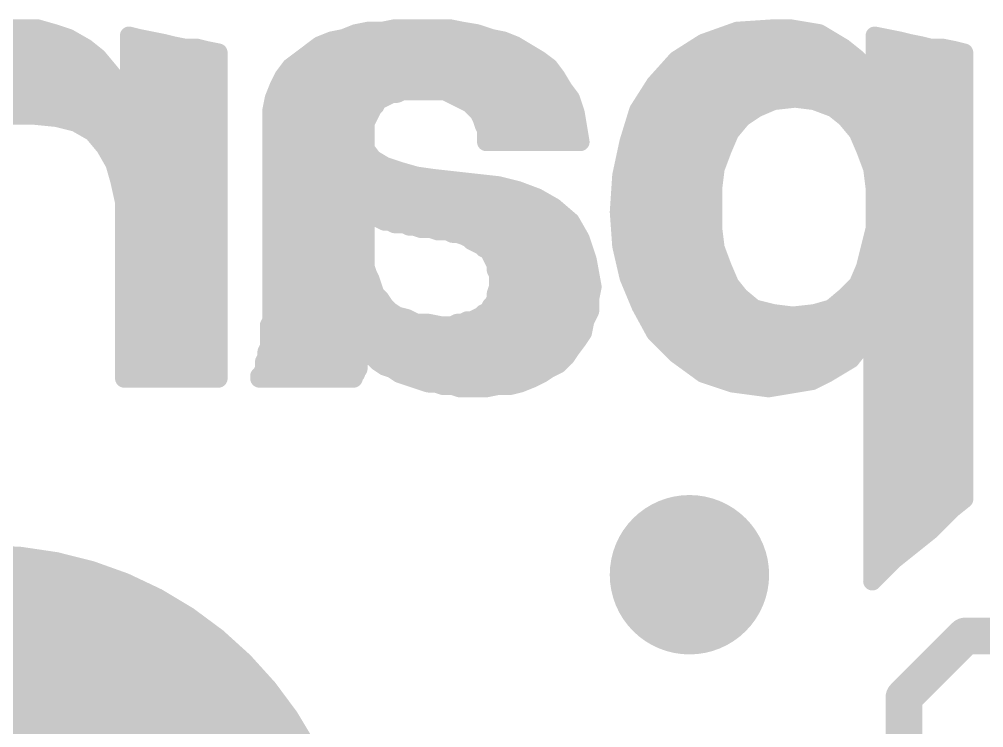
# Model space of a CAD drawing. Extents: x -41 to 66, y -18 to 26.
# Drawn here: x 15.384 to 19.38, y 19.051 to 21.986 of the extents above; entities that cross this region are included whole.
import ezdxf

# ---------------------------------------------------------------- set-up
doc = ezdxf.new("R2010")
doc.units = 0
for name, color, linetype in [('1', 12, 'CONTINUOUS'), ('17', 110, 'CONTINUOUS'), ('18', 110, 'CONTINUOUS'), ('22', 40, 'CONTINUOUS')]:
    doc.layers.add(name, color=color, linetype=linetype)

# ---------------------------------------------------------------- blocks, each defined once
blk = doc.blocks.new('ROUNDP')
at = {"const_width": 0.5}
blk.add_lwpolyline([(0, -0.25, 1), (0, 0.25, 1), (0, -0.25)], format="xyb", dxfattribs=at)
blk = doc.blocks.new('ROUNDV')
at = {"const_width": 0.5}
blk.add_lwpolyline([(0, -0.25, 1), (0, 0.25, 1), (0, -0.25)], format="xyb", dxfattribs=at)

msp = doc.modelspace()

# ---------------------------------------------------------------- linework, layer by layer
at = {"layer": '1', "const_width": 0.1524}
for points in [[(19.304, 19.431), (19.05, 19.177)], [(21.336, 19.431), (19.304, 19.431)], [(19.05, 19.177), (19.05, 17.78)]]:
    msp.add_lwpolyline(points, dxfattribs=at)
at = {"layer": '1', "const_width": 0.0762}
for points in [[(19.304, 19.4691, 1), (19.304, 19.3929)], [(19.3309, 19.4041, 1), (19.2771, 19.4579)], [(19.0881, 19.177, 1), (19.0119, 19.177)], [(19.0231, 19.2039, 1), (19.0769, 19.1501)]]:
    msp.add_lwpolyline(points, format="xyb", dxfattribs=at)
at = {"layer": '22', "const_width": 0.0762}
for points in [[(15.3166, 21.9456), (15.4674, 21.9456)], [(15.459, 21.948), (15.319, 21.948)], [(15.529, 21.928), (15.459, 21.948)], [(16.939, 21.948), (16.889, 21.938)], [(16.927, 21.9456), (17.181, 21.9456)], [(17.169, 21.948), (16.939, 21.948)], [(17.219, 21.938), (17.169, 21.948)], [(18.509, 21.948), (18.359, 21.938)], [(18.473, 21.9456), (18.5934, 21.9456)], [(18.579, 21.948), (18.509, 21.948)], [(18.699, 21.928), (18.579, 21.948)], [(15.589, 21.908), (15.529, 21.928)], [(15.659, 21.868), (15.589, 21.908)], [(15.879, 21.908), (15.839, 21.918)], [(15.839, 21.918), (15.839, 21.648)], [(15.979, 21.888), (15.879, 21.908)], [(16.729, 21.908), (16.679, 21.898)], [(16.779, 21.928), (16.729, 21.908)], [(16.829, 21.938), (16.779, 21.928)], [(16.889, 21.938), (16.829, 21.938)], [(17.279, 21.928), (17.219, 21.938)], [(17.339, 21.908), (17.279, 21.928)], [(17.389, 21.898), (17.339, 21.908)], [(18.359, 21.938), (18.219, 21.888)], [(18.799, 21.868), (18.699, 21.928)], [(19.029, 21.898), (18.929, 21.918)], [(18.929, 21.918), (18.929, 21.738)], [(15.299, 21.8694), (15.6566, 21.8694)], [(15.709, 21.828), (15.659, 21.868)], [(15.839, 21.8694), (16.062, 21.8694)], [(16.019, 21.878), (15.979, 21.888)], [(16.069, 21.868), (16.019, 21.878)], [(16.119, 21.868), (16.069, 21.868)], [(16.159, 21.858), (16.119, 21.868)], [(16.629, 21.878), (16.509, 21.788)], [(16.6175, 21.8694), (17.4533, 21.8694)], [(16.679, 21.898), (16.629, 21.878)], [(17.439, 21.878), (17.389, 21.898)], [(17.539, 21.818), (17.439, 21.878)], [(18.219, 21.888), (18.109, 21.818)], [(18.1898, 21.8694), (18.7967, 21.8694)], [(18.849, 21.828), (18.799, 21.868)], [(18.929, 21.8694), (19.1534, 21.8694)], [(19.069, 21.888), (19.029, 21.898)], [(19.119, 21.878), (19.069, 21.888)], [(19.159, 21.868), (19.119, 21.878)], [(19.209, 21.868), (19.159, 21.868)], [(19.259, 21.858), (19.209, 21.868)], [(15.759, 21.768), (15.709, 21.828)], [(16.209, 21.848), (16.159, 21.858)], [(16.209, 20.498), (16.209, 21.848)], [(18.889, 21.788), (18.849, 21.828)], [(19.299, 21.848), (19.259, 21.858)], [(19.299, 19.998), (19.299, 21.848)], [(15.299, 21.7932), (15.738, 21.7932)], [(15.839, 21.7932), (16.209, 21.7932)], [(16.509, 21.788), (16.479, 21.748)], [(16.5159, 21.7932), (17.5721, 21.7932)], [(17.579, 21.788), (17.539, 21.818)], [(17.609, 21.748), (17.579, 21.788)], [(18.109, 21.818), (18.019, 21.718)], [(18.0867, 21.7932), (18.8838, 21.7932)], [(18.929, 21.738), (18.889, 21.788)], [(18.929, 21.7932), (19.299, 21.7932)], [(15.799, 21.718), (15.759, 21.768)], [(16.479, 21.748), (16.459, 21.708)], [(17.639, 21.698), (17.609, 21.748)], [(15.299, 21.717), (15.7996, 21.717)], [(15.839, 21.648), (15.799, 21.718)], [(15.839, 21.717), (16.209, 21.717)], [(16.459, 21.708), (16.439, 21.658)], [(16.4635, 21.717), (17.6276, 21.717)], [(18.019, 21.718), (17.949, 21.608)], [(18.0184, 21.717), (19.299, 21.717)], [(16.869, 21.648), (16.929, 21.678)], [(16.929, 21.678), (16.949, 21.678)], [(16.949, 21.678), (16.969, 21.688)], [(16.969, 21.688), (17.149, 21.688)], [(17.149, 21.688), (17.249, 21.638)], [(17.669, 21.658), (17.639, 21.698)], [(15.299, 21.6408), (16.209, 21.6408)], [(16.439, 21.658), (16.429, 21.608)], [(16.4356, 21.6408), (16.8654, 21.6408)], [(16.849, 21.618), (16.859, 21.628)], [(16.859, 21.628), (16.869, 21.648)], [(17.2434, 21.6408), (17.6747, 21.6408)], [(17.249, 21.638), (17.289, 21.598)], [(17.689, 21.598), (17.669, 21.658)], [(17.9699, 21.6408), (18.4922, 21.6408)], [(18.439, 21.618), (18.509, 21.648)], [(18.509, 21.648), (18.599, 21.658)], [(18.599, 21.658), (18.679, 21.648)], [(18.679, 21.648), (18.759, 21.618)], [(18.6982, 21.6408), (19.299, 21.6408)], [(15.329, 21.588), (15.439, 21.588)], [(15.439, 21.588), (15.539, 21.578)], [(16.429, 21.608), (16.429, 20.738)], [(16.819, 21.558), (16.849, 21.618)], [(17.289, 21.598), (17.299, 21.578)], [(17.709, 21.478), (17.689, 21.598)], [(17.949, 21.608), (17.909, 21.478)], [(18.379, 21.578), (18.439, 21.618)], [(18.759, 21.618), (18.809, 21.578)], [(15.539, 21.578), (15.619, 21.558)], [(15.5926, 21.5646), (16.209, 21.5646)], [(15.619, 21.558), (15.689, 21.518)], [(16.429, 21.5646), (16.8223, 21.5646)], [(16.819, 21.448), (16.819, 21.558)], [(17.299, 21.578), (17.309, 21.548)], [(17.3035, 21.5646), (17.6946, 21.5646)], [(17.309, 21.548), (17.319, 21.528)], [(17.9356, 21.5646), (18.3678, 21.5646)], [(18.329, 21.518), (18.379, 21.578)], [(18.809, 21.578), (18.859, 21.518)], [(18.8202, 21.5646), (19.299, 21.5646)], [(15.689, 21.518), (15.739, 21.458)], [(17.319, 21.528), (17.319, 21.478)], [(18.299, 21.448), (18.329, 21.518)], [(18.859, 21.518), (18.889, 21.448)], [(15.7137, 21.4884), (16.209, 21.4884)], [(16.429, 21.4884), (16.819, 21.4884)], [(17.319, 21.4884), (17.7073, 21.4884)], [(17.319, 21.478), (17.709, 21.478)], [(17.909, 21.478), (17.879, 21.338)], [(17.9122, 21.4884), (18.3163, 21.4884)], [(18.8717, 21.4884), (19.299, 21.4884)], [(15.739, 21.458), (15.779, 21.388)], [(16.849, 21.408), (16.819, 21.448)], [(18.269, 21.368), (18.299, 21.448)], [(18.889, 21.448), (18.919, 21.368)], [(15.7652, 21.4122), (16.209, 21.4122)], [(15.779, 21.388), (15.799, 21.318)], [(16.429, 21.4122), (16.8459, 21.4122)], [(16.899, 21.378), (16.849, 21.408)], [(17.8949, 21.4122), (18.2856, 21.4122)], [(18.9024, 21.4122), (19.299, 21.4122)], [(16.959, 21.358), (16.899, 21.378)], [(17.029, 21.338), (16.959, 21.358)], [(18.259, 21.288), (18.269, 21.368)], [(18.919, 21.368), (18.929, 21.288)], [(15.7939, 21.336), (16.209, 21.336)], [(15.799, 21.318), (15.819, 21.228)], [(16.429, 21.336), (17.0285, 21.336)], [(17.029, 21.338), (16.979, 21.138)], [(16.979, 21.138), (17.029, 21.338)], [(17.0285, 21.336), (17.043, 21.336)], [(17.099, 21.328), (17.029, 21.338)], [(17.279, 21.308), (17.099, 21.328)], [(17.199, 21.098), (17.279, 21.308)], [(17.279, 21.308), (17.199, 21.098)], [(17.369, 21.298), (17.279, 21.308)], [(17.879, 21.338), (17.869, 21.188)], [(17.8789, 21.336), (18.265, 21.336)], [(18.923, 21.336), (19.299, 21.336)], [(17.449, 21.278), (17.369, 21.298)], [(17.529, 21.248), (17.449, 21.278)], [(18.259, 21.198), (18.259, 21.288)], [(18.929, 21.288), (18.929, 21.118)], [(15.8119, 21.2598), (16.209, 21.2598)], [(15.819, 21.228), (15.819, 20.498)], [(16.429, 21.2598), (17.0095, 21.2598)], [(17.0095, 21.2598), (17.2606, 21.2598)], [(17.2606, 21.2598), (17.4975, 21.2598)], [(17.599, 21.208), (17.529, 21.248)], [(17.8738, 21.2598), (18.259, 21.2598)], [(18.929, 21.2598), (19.299, 21.2598)], [(15.819, 21.1836), (16.209, 21.1836)], [(16.429, 21.1836), (16.819, 21.1836)], [(16.819, 20.958), (16.819, 21.188)], [(16.819, 21.188), (16.839, 21.168)], [(16.8234, 21.1836), (16.9904, 21.1836)], [(16.9904, 21.1836), (17.2316, 21.1836)], [(17.2316, 21.1836), (17.6275, 21.1836)], [(17.669, 21.148), (17.599, 21.208)], [(18.259, 21.198), (17.869, 21.188)], [(17.869, 21.188), (18.259, 21.198)], [(17.869, 21.188), (17.879, 21.048)], [(17.8693, 21.1836), (18.259, 21.1836)], [(18.259, 21.118), (18.259, 21.198)], [(18.929, 21.1836), (19.299, 21.1836)], [(16.839, 21.168), (16.859, 21.168)], [(16.859, 21.168), (16.899, 21.148)], [(16.899, 21.148), (16.919, 21.148)], [(16.919, 21.148), (16.939, 21.138)], [(17.709, 21.078), (17.669, 21.148)], [(15.819, 21.1074), (16.209, 21.1074)], [(16.429, 21.1074), (16.819, 21.1074)], [(16.939, 21.138), (16.979, 21.138)], [(16.979, 21.138), (16.999, 21.128)], [(16.999, 21.128), (17.019, 21.128)], [(17.019, 21.128), (17.049, 21.118)], [(17.049, 21.118), (17.089, 21.118)], [(17.089, 21.118), (17.119, 21.108)], [(17.119, 21.108), (17.159, 21.108)], [(17.159, 21.108), (17.179, 21.098)], [(17.1602, 21.1074), (17.2026, 21.1074)], [(17.2026, 21.1074), (17.6922, 21.1074)], [(17.8748, 21.1074), (18.2603, 21.1074)], [(18.269, 21.038), (18.259, 21.118)], [(18.929, 21.118), (18.889, 20.958)], [(18.9263, 21.1074), (19.299, 21.1074)], [(17.179, 21.098), (17.199, 21.098)], [(17.199, 21.098), (17.229, 21.088)], [(17.229, 21.088), (17.249, 21.078)], [(17.249, 21.078), (17.259, 21.068)], [(17.259, 21.068), (17.299, 21.048)], [(17.739, 20.988), (17.709, 21.078)], [(15.819, 21.0312), (16.209, 21.0312)], [(16.429, 21.0312), (16.819, 21.0312)], [(17.299, 21.048), (17.309, 21.038)], [(17.309, 21.038), (17.329, 21.028)], [(17.3226, 21.0312), (17.7246, 21.0312)], [(17.329, 21.028), (17.359, 20.968)], [(17.879, 21.048), (17.909, 20.918)], [(17.8829, 21.0312), (18.2716, 21.0312)], [(18.299, 20.958), (18.269, 21.038)], [(18.9073, 21.0312), (19.299, 21.0312)], [(17.759, 20.878), (17.739, 20.988)], [(15.819, 20.955), (16.209, 20.955)], [(16.429, 20.955), (16.82, 20.955)], [(16.829, 20.928), (16.819, 20.958)], [(17.359, 20.968), (17.359, 20.948)], [(17.359, 20.955), (17.745, 20.955)], [(17.359, 20.948), (17.369, 20.928)], [(17.9005, 20.955), (18.2926, 20.955)], [(17.959, 20.798), (18.299, 20.958)], [(18.299, 20.958), (17.959, 20.798)], [(18.2926, 20.955), (18.3003, 20.955)], [(18.329, 20.888), (18.299, 20.958)], [(18.889, 20.958), (18.859, 20.888)], [(18.8877, 20.955), (19.299, 20.955)], [(16.839, 20.908), (16.829, 20.928)], [(16.859, 20.848), (16.839, 20.908)], [(17.369, 20.928), (17.369, 20.878)], [(17.909, 20.918), (17.959, 20.798)], [(15.819, 20.8788), (16.209, 20.8788)], [(16.429, 20.8788), (16.8487, 20.8788)], [(17.369, 20.878), (17.359, 20.848)], [(17.369, 20.8788), (17.7589, 20.8788)], [(17.749, 20.828), (17.759, 20.878)], [(17.9253, 20.8788), (18.1307, 20.8788)], [(18.1307, 20.8788), (18.3364, 20.8788)], [(18.369, 20.838), (18.329, 20.888)], [(18.859, 20.888), (18.809, 20.838)], [(18.8498, 20.8788), (19.299, 20.8788)], [(16.879, 20.828), (16.859, 20.848)], [(16.899, 20.798), (16.879, 20.828)], [(17.359, 20.828), (17.349, 20.808)], [(17.359, 20.848), (17.359, 20.828)], [(17.749, 20.778), (17.749, 20.828)], [(18.429, 20.788), (18.369, 20.838)], [(18.809, 20.838), (18.749, 20.788)], [(15.819, 20.8026), (16.209, 20.8026)], [(16.429, 20.8026), (16.8959, 20.8026)], [(16.919, 20.778), (16.899, 20.798)], [(17.339, 20.798), (17.329, 20.778)], [(17.349, 20.808), (17.339, 20.798)], [(17.3436, 20.8026), (17.749, 20.8026)], [(17.9571, 20.8026), (17.9688, 20.8026)], [(17.959, 20.798), (18.019, 20.688)], [(17.9688, 20.8026), (18.4115, 20.8026)], [(18.509, 20.768), (18.429, 20.788)], [(18.749, 20.788), (18.679, 20.768)], [(18.7665, 20.8026), (19.299, 20.8026)], [(16.949, 20.758), (16.919, 20.778)], [(16.989, 20.748), (16.949, 20.758)], [(17.029, 20.728), (16.989, 20.748)], [(17.299, 20.758), (17.259, 20.738)], [(17.309, 20.768), (17.299, 20.758)], [(17.329, 20.778), (17.309, 20.768)], [(17.729, 20.738), (17.749, 20.778)], [(18.589, 20.758), (18.509, 20.768)], [(18.679, 20.768), (18.589, 20.758)], [(15.819, 20.7264), (16.209, 20.7264)], [(16.429, 20.738), (16.419, 20.718)], [(16.419, 20.718), (16.419, 20.628)], [(16.4232, 20.7264), (17.087, 20.7264)], [(17.079, 20.728), (17.029, 20.728)], [(17.129, 20.718), (17.079, 20.728)], [(17.179, 20.718), (17.129, 20.718)], [(17.199, 20.728), (17.179, 20.718)], [(17.1958, 20.7264), (17.7267, 20.7264)], [(17.219, 20.728), (17.199, 20.728)], [(17.239, 20.738), (17.219, 20.728)], [(17.259, 20.738), (17.239, 20.738)], [(17.719, 20.688), (17.729, 20.738)], [(17.9981, 20.7264), (19.299, 20.7264)], [(17.699, 20.658), (17.719, 20.688)], [(18.019, 20.688), (18.109, 20.598)], [(18.829, 20.578), (18.909, 20.678)], [(18.909, 20.678), (18.919, 20.678)], [(18.919, 20.678), (18.919, 19.658)], [(15.819, 20.6502), (16.209, 20.6502)], [(16.419, 20.628), (16.409, 20.608)], [(16.419, 20.6502), (17.6931, 20.6502)], [(16.799, 20.578), (16.799, 20.638)], [(16.799, 20.638), (16.819, 20.608)], [(17.669, 20.618), (17.699, 20.658)], [(18.0568, 20.6502), (18.8868, 20.6502)], [(18.919, 20.6502), (19.299, 20.6502)], [(16.409, 20.588), (16.399, 20.568)], [(16.409, 20.608), (16.409, 20.588)], [(16.819, 20.608), (16.849, 20.588)], [(16.849, 20.588), (16.869, 20.568)], [(17.619, 20.558), (17.649, 20.588)], [(17.649, 20.588), (17.669, 20.618)], [(18.109, 20.598), (18.219, 20.518)], [(15.819, 20.574), (16.209, 20.574)], [(16.399, 20.568), (16.399, 20.538)], [(16.402, 20.574), (16.795, 20.574)], [(16.789, 20.568), (16.799, 20.578)], [(16.789, 20.538), (16.789, 20.568)], [(16.863, 20.574), (17.635, 20.574)], [(16.869, 20.568), (16.899, 20.548)], [(16.899, 20.548), (16.929, 20.538)], [(17.579, 20.538), (17.619, 20.558)], [(18.142, 20.574), (18.8223, 20.574)], [(18.729, 20.518), (18.829, 20.578)], [(18.919, 20.574), (19.299, 20.574)], [(16.389, 20.518), (16.379, 20.508)], [(16.379, 20.508), (16.379, 20.498)], [(16.399, 20.538), (16.389, 20.518)], [(16.769, 20.508), (16.779, 20.518)], [(16.769, 20.498), (16.769, 20.508)], [(16.779, 20.528), (16.789, 20.538)], [(16.779, 20.518), (16.779, 20.528)], [(16.929, 20.538), (16.959, 20.518)], [(16.959, 20.518), (17.079, 20.478)], [(17.509, 20.498), (17.549, 20.518)], [(17.549, 20.518), (17.579, 20.538)], [(18.219, 20.518), (18.339, 20.478)], [(18.669, 20.488), (18.729, 20.518)], [(15.819, 20.498), (16.209, 20.498)], [(16.379, 20.498), (16.769, 20.498)], [(17.0196, 20.4978), (17.5085, 20.4978)], [(17.079, 20.478), (17.109, 20.478)], [(17.109, 20.478), (17.139, 20.468)], [(17.139, 20.468), (17.179, 20.468)], [(17.179, 20.468), (17.209, 20.458)], [(17.319, 20.458), (17.369, 20.468)], [(17.369, 20.468), (17.419, 20.468)], [(17.419, 20.468), (17.459, 20.478)], [(17.459, 20.478), (17.509, 20.498)], [(18.2796, 20.4978), (18.6886, 20.4978)], [(18.339, 20.478), (18.489, 20.458)], [(18.489, 20.458), (18.669, 20.488)], [(18.919, 20.4978), (19.299, 20.4978)], [(17.209, 20.458), (17.319, 20.458)], [(18.919, 20.4216), (19.299, 20.4216)], [(18.919, 20.3454), (19.299, 20.3454)], [(18.919, 20.2692), (19.299, 20.2692)], [(18.919, 20.193), (19.299, 20.193)], [(18.919, 20.1168), (19.299, 20.1168)], [(18.919, 20.0406), (19.299, 20.0406)], [(19.249, 19.958), (19.299, 19.998)], [(18.919, 19.9644), (19.257, 19.9644)], [(19.159, 19.868), (19.249, 19.958)], [(18.919, 19.8882), (19.1792, 19.8882)], [(19.009, 19.748), (19.159, 19.868)], [(18.919, 19.812), (19.089, 19.812)], [(18.919, 19.658), (19.009, 19.748)], [(18.919, 19.7358), (18.9968, 19.7358)], [(18.919, 19.6596), (18.9206, 19.6596)]]:
    msp.add_lwpolyline(points, dxfattribs=at)
at = {"layer": '22', "const_width": 0.0381}
for points in [[(15.4642, 21.9663, 1), (15.4538, 21.9297)], [(15.459, 21.929, 1), (15.459, 21.9671)], [(15.4674, 21.9266, 1), (15.4674, 21.9647)], [(16.927, 21.9647, 1), (16.927, 21.9266)], [(16.939, 21.9671, 1), (16.939, 21.929)], [(16.9427, 21.9293, 1), (16.9353, 21.9667)], [(17.1727, 21.9667, 1), (17.1653, 21.9293)], [(17.169, 21.929, 1), (17.169, 21.9671)], [(17.181, 21.9266, 1), (17.181, 21.9647)], [(18.473, 21.9647, 1), (18.473, 21.9266)], [(18.509, 21.9671, 1), (18.509, 21.929)], [(18.5103, 21.929, 1), (18.5077, 21.967)], [(18.5821, 21.9668, 1), (18.5759, 21.9292)], [(18.579, 21.929, 1), (18.579, 21.9671)], [(18.5934, 21.9266, 1), (18.5934, 21.9647)], [(15.535, 21.9461, 1), (15.523, 21.9099)], [(15.5238, 21.9097, 1), (15.5342, 21.9463)], [(15.5985, 21.9245, 1), (15.5795, 21.8915)], [(15.583, 21.8899, 1), (15.595, 21.9261)], [(15.8436, 21.9365, 1), (15.8344, 21.8995)], [(15.8581, 21.918, 1), (15.82, 21.918)], [(15.8827, 21.9267, 1), (15.8753, 21.8893)], [(15.8744, 21.8895, 1), (15.8836, 21.9265)], [(16.7219, 21.9257, 1), (16.7361, 21.8903)], [(16.7327, 21.8893, 1), (16.7253, 21.9267)], [(16.7753, 21.9467, 1), (16.7827, 21.9093)], [(16.7861, 21.9103, 1), (16.7719, 21.9457)], [(16.829, 21.9571, 1), (16.829, 21.919)], [(16.8327, 21.9193, 1), (16.8253, 21.9567)], [(16.8853, 21.9567, 1), (16.8927, 21.9193)], [(16.889, 21.919, 1), (16.889, 21.9571)], [(17.2221, 21.9568, 1), (17.2159, 21.9192)], [(17.2153, 21.9193, 1), (17.2227, 21.9567)], [(17.285, 21.9461, 1), (17.273, 21.9099)], [(17.2759, 21.9092, 1), (17.2821, 21.9468)], [(17.3427, 21.9267, 1), (17.3353, 21.8893)], [(17.333, 21.8899, 1), (17.345, 21.9261)], [(18.3577, 21.957, 1), (18.3603, 21.919)], [(18.3654, 21.9201, 1), (18.3526, 21.9559)], [(18.7088, 21.9443, 1), (18.6892, 21.9117)], [(18.6959, 21.9092, 1), (18.7021, 21.9468)], [(18.9327, 21.9367, 1), (18.9253, 21.8993)], [(18.9481, 21.918, 1), (18.91, 21.918)], [(15.6709, 21.8829, 1), (15.6471, 21.8531)], [(15.6495, 21.8515, 1), (15.6685, 21.8845)], [(15.6566, 21.8504, 1), (15.6566, 21.8885)], [(15.839, 21.8885, 1), (15.839, 21.8504)], [(15.9836, 21.9065, 1), (15.9744, 21.8695)], [(15.9753, 21.8693, 1), (15.9827, 21.9067)], [(16.0227, 21.8967, 1), (16.0153, 21.8593)], [(16.0144, 21.8595, 1), (16.0236, 21.8965)], [(16.069, 21.8871, 1), (16.069, 21.849)], [(16.062, 21.8504, 1), (16.062, 21.8885)], [(16.0653, 21.8493, 1), (16.0727, 21.8867)], [(16.1236, 21.8865, 1), (16.1144, 21.8495)], [(16.119, 21.849, 1), (16.119, 21.8871)], [(16.6175, 21.8885, 1), (16.6175, 21.8504)], [(16.6219, 21.8957, 1), (16.6361, 21.8603)], [(16.6404, 21.8628, 1), (16.6176, 21.8932)], [(16.6753, 21.9167, 1), (16.6827, 21.8793)], [(16.6861, 21.8803, 1), (16.6719, 21.9157)], [(17.3961, 21.9157, 1), (17.3819, 21.8803)], [(17.3853, 21.8793, 1), (17.3927, 21.9167)], [(17.4488, 21.8943, 1), (17.4292, 21.8617)], [(17.4319, 21.8603, 1), (17.4461, 21.8957)], [(17.4533, 21.8504, 1), (17.4533, 21.8885)], [(18.1898, 21.8885, 1), (18.1898, 21.8504)], [(18.2126, 21.9059, 1), (18.2254, 21.8701)], [(18.2292, 21.8719, 1), (18.2088, 21.9041)], [(18.8109, 21.8829, 1), (18.7871, 21.8531)], [(18.7892, 21.8517, 1), (18.8088, 21.8843)], [(18.7967, 21.8504, 1), (18.7967, 21.8885)], [(18.929, 21.8885, 1), (18.929, 21.8504)], [(19.0336, 21.9165, 1), (19.0244, 21.8795)], [(19.0253, 21.8793, 1), (19.0327, 21.9167)], [(19.0727, 21.9067, 1), (19.0653, 21.8693)], [(19.0644, 21.8695, 1), (19.0736, 21.9065)], [(19.1236, 21.8965, 1), (19.1144, 21.8595)], [(19.1153, 21.8593, 1), (19.1227, 21.8967)], [(19.159, 21.8871, 1), (19.159, 21.849)], [(19.1534, 21.8504, 1), (19.1534, 21.8885)], [(19.1544, 21.8495, 1), (19.1636, 21.8865)], [(19.2127, 21.8867, 1), (19.2053, 21.8493)], [(19.209, 21.849, 1), (19.209, 21.8871)], [(15.7236, 21.8402, 1), (15.6944, 21.8158)], [(15.6971, 21.8131, 1), (15.7209, 21.8429)], [(16.1627, 21.8767, 1), (16.1553, 21.8393)], [(16.1544, 21.8395, 1), (16.1636, 21.8765)], [(16.228, 21.848, 1), (16.1899, 21.848)], [(16.2053, 21.8293, 1), (16.2127, 21.8667)], [(18.8625, 21.8415, 1), (18.8355, 21.8145)], [(18.8371, 21.8131, 1), (18.8609, 21.8429)], [(19.2636, 21.8765, 1), (19.2544, 21.8395)], [(19.2553, 21.8393, 1), (19.2627, 21.8767)], [(19.318, 21.848, 1), (19.2799, 21.848)], [(19.2944, 21.8295, 1), (19.3036, 21.8665)], [(15.738, 21.7742, 1), (15.738, 21.8123)], [(15.839, 21.8123, 1), (15.839, 21.7742)], [(16.209, 21.7742, 1), (16.209, 21.8123)], [(16.4976, 21.8032, 1), (16.5204, 21.7728)], [(16.5242, 21.7766, 1), (16.4938, 21.7994)], [(16.5159, 21.8123, 1), (16.5159, 21.7742)], [(17.5504, 21.8332, 1), (17.5276, 21.8028)], [(17.5292, 21.8017, 1), (17.5488, 21.8343)], [(17.5942, 21.7994, 1), (17.5638, 21.7766)], [(17.5676, 21.7728, 1), (17.5904, 21.8032)], [(17.5721, 21.7742, 1), (17.5721, 21.8123)], [(18.0867, 21.8123, 1), (18.0867, 21.7742)], [(18.0988, 21.8341, 1), (18.1192, 21.8019)], [(18.1232, 21.8053, 1), (18.0948, 21.8307)], [(18.9039, 21.7999, 1), (18.8741, 21.7761)], [(18.8755, 21.7745, 1), (18.9025, 21.8015)], [(18.8838, 21.7742, 1), (18.8838, 21.8123)], [(18.929, 21.8123, 1), (18.929, 21.7742)], [(19.299, 21.7742, 1), (19.299, 21.8123)], [(15.7739, 21.7799, 1), (15.7441, 21.7561)], [(15.7444, 21.7558, 1), (15.7736, 21.7802)], [(16.496, 21.7395, 1), (16.462, 21.7565)], [(17.6253, 21.7578, 1), (17.5927, 21.7382)], [(15.8155, 21.7275, 1), (15.7825, 21.7085)], [(15.7841, 21.7061, 1), (15.8139, 21.7299)], [(15.7996, 21.698, 1), (15.7996, 21.7361)], [(15.839, 21.7361, 1), (15.839, 21.698)], [(16.209, 21.698, 1), (16.209, 21.7361)], [(16.4767, 21.7009, 1), (16.4413, 21.7151)], [(16.4635, 21.7361, 1), (16.4635, 21.698)], [(16.4638, 21.7594, 1), (16.4942, 21.7366)], [(17.5938, 21.7366, 1), (17.6242, 21.7594)], [(17.6276, 21.698, 1), (17.6276, 21.7361)], [(18.0184, 21.7361, 1), (18.0184, 21.698)], [(18.0048, 21.7307, 1), (18.0332, 21.7053)], [(18.0351, 21.7078, 1), (18.0029, 21.7282)], [(18.91, 21.738, 1), (18.9481, 21.738)], [(18.9141, 21.7261, 1), (18.9439, 21.7499)], [(19.299, 21.698, 1), (19.299, 21.7361)], [(16.442, 21.7165, 1), (16.476, 21.6995)], [(16.929, 21.6971, 1), (16.929, 21.659)], [(16.9375, 21.661, 1), (16.9205, 21.695)], [(16.9405, 21.695, 1), (16.9575, 21.661)], [(16.949, 21.659, 1), (16.949, 21.6971)], [(16.969, 21.7071, 1), (16.969, 21.669)], [(16.9775, 21.671, 1), (16.9605, 21.705)], [(17.1575, 21.705, 1), (17.1405, 21.671)], [(17.149, 21.669, 1), (17.149, 21.7071)], [(17.6542, 21.7094, 1), (17.6238, 21.6866)], [(17.6227, 21.6882, 1), (17.6553, 21.7078)], [(15.82, 21.648, 1), (15.8581, 21.648)], [(15.8225, 21.6385, 1), (15.8555, 21.6575)], [(16.209, 21.6218, 1), (16.209, 21.6599)], [(16.4356, 21.6599, 1), (16.4356, 21.6218)], [(16.4213, 21.6651, 1), (16.4567, 21.6509)], [(16.4577, 21.6543, 1), (16.4203, 21.6617)], [(16.8725, 21.6145, 1), (16.8455, 21.6415)], [(16.8605, 21.665, 1), (16.8775, 21.631)], [(16.886, 21.6395, 1), (16.852, 21.6565)], [(16.8654, 21.6218, 1), (16.8654, 21.6599)], [(17.2434, 21.6599, 1), (17.2434, 21.6218)], [(17.2625, 21.6515, 1), (17.2355, 21.6245)], [(17.2405, 21.621, 1), (17.2575, 21.655)], [(17.6871, 21.664, 1), (17.6509, 21.652)], [(17.6538, 21.6466, 1), (17.6842, 21.6694)], [(17.6747, 21.6218, 1), (17.6747, 21.6599)], [(17.9699, 21.6599, 1), (17.9699, 21.6218)], [(18.5069, 21.6669, 1), (18.5111, 21.6291)], [(18.4922, 21.6218, 1), (18.4922, 21.6599)], [(18.5165, 21.6305, 1), (18.5015, 21.6655)], [(18.6014, 21.6769, 1), (18.5966, 21.6391)], [(18.6011, 21.6391, 1), (18.5969, 21.6769)], [(18.6857, 21.6658, 1), (18.6723, 21.6302)], [(18.6766, 21.6291, 1), (18.6814, 21.6669)], [(18.6982, 21.6599, 1), (18.6982, 21.6218)], [(19.299, 21.6218, 1), (19.299, 21.6599)], [(15.4409, 21.607, 1), (15.4371, 21.569)], [(15.439, 21.569, 1), (15.439, 21.6071)], [(16.4103, 21.6117, 1), (16.4477, 21.6043)], [(16.4481, 21.608, 1), (16.41, 21.608)], [(16.8355, 21.6315, 1), (16.8625, 21.6045)], [(16.866, 21.6095, 1), (16.832, 21.6265)], [(16.842, 21.6365, 1), (16.876, 21.6195)], [(17.306, 21.6065, 1), (17.272, 21.5895)], [(17.2755, 21.5845, 1), (17.3025, 21.6115)], [(17.7078, 21.6011, 1), (17.6702, 21.5949)], [(17.6709, 21.592, 1), (17.7071, 21.604)], [(17.9329, 21.6182, 1), (17.9651, 21.5978)], [(17.9672, 21.6024, 1), (17.9308, 21.6136)], [(18.4315, 21.6355, 1), (18.4465, 21.6005)], [(18.4496, 21.6021, 1), (18.4284, 21.6339)], [(18.7709, 21.6329, 1), (18.7471, 21.6031)], [(18.7523, 21.6002, 1), (18.7657, 21.6358)], [(15.5436, 21.5965, 1), (15.5344, 21.5595)], [(15.5371, 21.559, 1), (15.5409, 21.597)], [(15.5926, 21.5837, 1), (15.5926, 21.5456)], [(15.6285, 21.5745, 1), (15.6095, 21.5415)], [(15.6144, 21.5395, 1), (15.6236, 21.5765)], [(16.209, 21.5456, 1), (16.209, 21.5837)], [(16.429, 21.5837, 1), (16.429, 21.5456)], [(16.838, 21.558, 1), (16.7999, 21.558)], [(16.802, 21.5665, 1), (16.836, 21.5495)], [(16.8223, 21.5456, 1), (16.8223, 21.5837)], [(17.3171, 21.584, 1), (17.2809, 21.572)], [(17.282, 21.5695, 1), (17.316, 21.5865)], [(17.3035, 21.5837, 1), (17.3035, 21.5456)], [(17.326, 21.5565, 1), (17.292, 21.5395)], [(17.6946, 21.5456, 1), (17.6946, 21.5837)], [(17.9356, 21.5837, 1), (17.9356, 21.5456)], [(18.3684, 21.5939, 1), (18.3896, 21.5621)], [(18.3936, 21.5658, 1), (18.3644, 21.5902)], [(18.3678, 21.5456, 1), (18.3678, 21.5837)], [(18.8236, 21.5902, 1), (18.7944, 21.5658)], [(18.7971, 21.5631, 1), (18.8209, 21.5929)], [(18.8202, 21.5837, 1), (18.8202, 21.5456)], [(19.299, 21.5456, 1), (19.299, 21.5837)], [(15.7036, 21.5302, 1), (15.6744, 21.5058)], [(15.6795, 21.5015, 1), (15.6985, 21.5345)], [(17.2909, 21.542, 1), (17.3271, 21.554)], [(17.338, 21.528, 1), (17.2999, 21.528)], [(17.302, 21.5195, 1), (17.336, 21.5365)], [(18.3144, 21.5302, 1), (18.3436, 21.5058)], [(18.3465, 21.5105, 1), (18.3115, 21.5255)], [(18.8765, 21.5255, 1), (18.8415, 21.5105)], [(18.8444, 21.5058, 1), (18.8736, 21.5302)], [(15.7137, 21.5075, 1), (15.7137, 21.4694)], [(16.209, 21.4694, 1), (16.209, 21.5075)], [(16.429, 21.5075, 1), (16.429, 21.4694)], [(16.819, 21.4694, 1), (16.819, 21.5075)], [(17.319, 21.5075, 1), (17.319, 21.4694)], [(17.319, 21.4971, 1), (17.319, 21.459)], [(17.7073, 21.4694, 1), (17.7073, 21.5075)], [(17.709, 21.459, 1), (17.709, 21.4971)], [(17.8908, 21.4836, 1), (17.9272, 21.4724)], [(17.9276, 21.474, 1), (17.8904, 21.482)], [(17.9122, 21.5075, 1), (17.9122, 21.4694)], [(18.3163, 21.4694, 1), (18.3163, 21.5075)], [(18.8717, 21.5075, 1), (18.8717, 21.4694)], [(19.299, 21.4694, 1), (19.299, 21.5075)], [(15.7555, 21.4675, 1), (15.7225, 21.4485)], [(15.7244, 21.4458, 1), (15.7536, 21.4702)], [(16.8342, 21.4594, 1), (16.8038, 21.4366)], [(16.7999, 21.448, 1), (16.838, 21.448)], [(17.2999, 21.478, 1), (17.338, 21.478)], [(17.6902, 21.4749, 1), (17.7278, 21.4811)], [(18.2815, 21.4555, 1), (18.3165, 21.4405)], [(18.3168, 21.4413, 1), (18.2812, 21.4547)], [(18.9068, 21.4547, 1), (18.8712, 21.4413)], [(18.8715, 21.4405, 1), (18.9065, 21.4555)], [(15.7652, 21.4313, 1), (15.7652, 21.3932)], [(15.7973, 21.3932, 1), (15.7607, 21.3828)], [(16.209, 21.3932, 1), (16.209, 21.4313)], [(16.429, 21.4313, 1), (16.429, 21.3932)], [(16.8588, 21.4243, 1), (16.8392, 21.3917)], [(16.8338, 21.3966, 1), (16.8642, 21.4194)], [(16.8459, 21.3932, 1), (16.8459, 21.4313)], [(17.8949, 21.4313, 1), (17.8949, 21.3932)], [(18.2856, 21.3932, 1), (18.2856, 21.4313)], [(18.9024, 21.4313, 1), (18.9024, 21.3932)], [(19.299, 21.3932, 1), (19.299, 21.4313)], [(15.7625, 21.3785, 1), (15.7955, 21.3975)], [(16.905, 21.3961, 1), (16.893, 21.3599)], [(16.8892, 21.3617, 1), (16.9088, 21.3943)], [(16.9642, 21.3763, 1), (16.9538, 21.3397)], [(16.953, 21.3399, 1), (16.965, 21.3761)], [(18.2512, 21.3747, 1), (18.2868, 21.3613)], [(18.2879, 21.3656, 1), (18.2501, 21.3704)], [(18.9379, 21.3704, 1), (18.9001, 21.3656)], [(18.9012, 21.3613, 1), (18.9368, 21.3747)], [(15.7939, 21.3551, 1), (15.7939, 21.317)], [(15.8176, 21.3221, 1), (15.7804, 21.3139)], [(15.7807, 21.3128, 1), (15.8173, 21.3232)], [(16.209, 21.317, 1), (16.209, 21.3551)], [(16.429, 21.3551, 1), (16.429, 21.317)], [(17.0285, 21.3551, 1), (17.0285, 21.317)], [(17.0317, 21.3569, 1), (17.0263, 21.3191)], [(17.0475, 21.3334, 1), (17.0105, 21.3426)], [(17.0475, 21.3334, 1), (17.0105, 21.3426)], [(17.0238, 21.3197, 1), (17.0342, 21.3563)], [(17.0285, 21.317, 1), (17.0285, 21.3551)], [(17.043, 21.317, 1), (17.043, 21.3551)], [(17.1011, 21.3469, 1), (17.0969, 21.3091)], [(17.0963, 21.3091, 1), (17.1017, 21.3469)], [(17.2811, 21.3269, 1), (17.2769, 21.2891)], [(17.2968, 21.3012, 1), (17.2612, 21.3148)], [(17.2968, 21.3012, 1), (17.2612, 21.3148)], [(17.2769, 21.2891, 1), (17.2811, 21.3269)], [(17.8789, 21.3551, 1), (17.8789, 21.317)], [(17.898, 21.3367, 1), (17.86, 21.3393)], [(17.8604, 21.342, 1), (17.8976, 21.334)], [(18.265, 21.317, 1), (18.265, 21.3551)], [(18.923, 21.3551, 1), (18.923, 21.317)], [(19.299, 21.317, 1), (19.299, 21.3551)], [(17.3736, 21.3165, 1), (17.3644, 21.2795)], [(17.3669, 21.2791, 1), (17.3711, 21.3169)], [(17.4557, 21.2958, 1), (17.4423, 21.2602)], [(17.4444, 21.2595, 1), (17.4536, 21.2965)], [(18.2781, 21.288, 1), (18.24, 21.288)], [(18.2401, 21.2904, 1), (18.2779, 21.2856)], [(18.9481, 21.288, 1), (18.91, 21.288)], [(18.9101, 21.2856, 1), (18.9479, 21.2904)], [(15.8119, 21.2789, 1), (15.8119, 21.2408)], [(15.8381, 21.228, 1), (15.8, 21.228)], [(16.209, 21.2408, 1), (16.209, 21.2789)], [(16.429, 21.2789, 1), (16.429, 21.2408)], [(17.0095, 21.2789, 1), (17.0095, 21.2408)], [(17.0095, 21.2408, 1), (17.0095, 21.2789)], [(17.2606, 21.2789, 1), (17.2606, 21.2408)], [(17.2606, 21.2408, 1), (17.2606, 21.2789)], [(17.4975, 21.2408, 1), (17.4975, 21.2789)], [(17.5385, 21.2645, 1), (17.5195, 21.2315)], [(17.5223, 21.2302, 1), (17.5357, 21.2658)], [(17.8738, 21.2789, 1), (17.8738, 21.2408)], [(18.259, 21.2408, 1), (18.259, 21.2789)], [(18.929, 21.2789, 1), (18.929, 21.2408)], [(19.299, 21.2408, 1), (19.299, 21.2789)], [(15.819, 21.2027, 1), (15.819, 21.1646)], [(15.8004, 21.2239, 1), (15.8376, 21.2321)], [(16.209, 21.1646, 1), (16.209, 21.2027)], [(16.429, 21.2027, 1), (16.429, 21.1646)], [(16.838, 21.188, 1), (16.7999, 21.188)], [(16.8325, 21.2015, 1), (16.8055, 21.1745)], [(16.8234, 21.2027, 1), (16.8234, 21.1646)], [(16.819, 21.1646, 1), (16.819, 21.2027)], [(16.9904, 21.2027, 1), (16.9904, 21.1646)], [(16.9904, 21.1646, 1), (16.9904, 21.2027)], [(17.2316, 21.2027, 1), (17.2316, 21.1646)], [(17.2316, 21.1646, 1), (17.2316, 21.2027)], [(17.6114, 21.2225, 1), (17.5866, 21.1935)], [(17.5895, 21.1915, 1), (17.6085, 21.2245)], [(17.6275, 21.1646, 1), (17.6275, 21.2027)], [(17.8685, 21.207, 1), (17.8695, 21.169)], [(17.888, 21.1894, 1), (17.85, 21.1866)], [(17.8685, 21.207, 1), (17.8695, 21.169)], [(17.8693, 21.2027, 1), (17.8693, 21.1646)], [(18.2781, 21.198, 1), (18.24, 21.198)], [(18.2595, 21.179, 1), (18.2585, 21.217)], [(18.2595, 21.179, 1), (18.2585, 21.217)], [(18.259, 21.1646, 1), (18.259, 21.2027)], [(18.929, 21.2027, 1), (18.929, 21.1646)], [(19.299, 21.1646, 1), (19.299, 21.2027)], [(16.839, 21.187, 1), (16.839, 21.1489)], [(16.8255, 21.1545, 1), (16.8525, 21.1815)], [(16.8675, 21.185, 1), (16.8505, 21.151)], [(16.859, 21.1489, 1), (16.859, 21.187)], [(16.899, 21.167, 1), (16.899, 21.1289)], [(16.8905, 21.131, 1), (16.9075, 21.165)], [(16.9275, 21.165, 1), (16.9105, 21.131)], [(16.919, 21.1289, 1), (16.919, 21.167)], [(17.6855, 21.1575, 1), (17.6525, 21.1385)], [(17.6566, 21.1335, 1), (17.6814, 21.1625)], [(17.85, 21.1893, 1), (17.888, 21.1867)], [(18.24, 21.198, 1), (18.2781, 21.198)], [(15.819, 21.1265, 1), (15.819, 21.0884)], [(16.209, 21.0884, 1), (16.209, 21.1265)], [(16.429, 21.1265, 1), (16.429, 21.0884)], [(16.819, 21.0884, 1), (16.819, 21.1265)], [(16.939, 21.1571, 1), (16.939, 21.119)], [(16.9305, 21.121, 1), (16.9475, 21.155)], [(16.9875, 21.155, 1), (16.9705, 21.121)], [(16.9605, 21.1426, 1), (16.9975, 21.1334)], [(16.9605, 21.1426, 1), (16.9975, 21.1334)], [(16.979, 21.119, 1), (16.979, 21.1571)], [(16.999, 21.1471, 1), (16.999, 21.109)], [(16.9905, 21.111, 1), (17.0075, 21.145)], [(17.025, 21.1461, 1), (17.013, 21.1099)], [(17.019, 21.109, 1), (17.019, 21.1471)], [(17.049, 21.1371, 1), (17.049, 21.099)], [(17.043, 21.0999, 1), (17.055, 21.1361)], [(17.095, 21.1361, 1), (17.083, 21.0999)], [(17.089, 21.099, 1), (17.089, 21.1371)], [(17.119, 21.1271, 1), (17.119, 21.089)], [(17.113, 21.0899, 1), (17.125, 21.1261)], [(17.1675, 21.125, 1), (17.1505, 21.091)], [(17.1602, 21.1265, 1), (17.1602, 21.0884)], [(17.159, 21.089, 1), (17.159, 21.1271)], [(17.2026, 21.1265, 1), (17.2026, 21.0884)], [(17.2026, 21.0884, 1), (17.2026, 21.1265)], [(17.6922, 21.0884, 1), (17.6922, 21.1265)], [(17.8748, 21.1265, 1), (17.8748, 21.0884)], [(18.2779, 21.1204, 1), (18.2401, 21.1156)], [(18.2603, 21.0884, 1), (18.2603, 21.1265)], [(18.9263, 21.1265, 1), (18.9263, 21.0884)], [(18.9475, 21.1134, 1), (18.9105, 21.1226)], [(19.299, 21.0884, 1), (19.299, 21.1265)], [(17.179, 21.1171, 1), (17.179, 21.079)], [(17.1705, 21.081, 1), (17.1875, 21.115)], [(17.205, 21.1161, 1), (17.193, 21.0799)], [(17.1812, 21.1048, 1), (17.2168, 21.0912)], [(17.1812, 21.1048, 1), (17.2168, 21.0912)], [(17.199, 21.079, 1), (17.199, 21.1171)], [(17.2375, 21.105, 1), (17.2205, 21.071)], [(17.223, 21.0699, 1), (17.235, 21.1061)], [(17.2625, 21.0915, 1), (17.2355, 21.0645)], [(17.2675, 21.085, 1), (17.2505, 21.051)], [(17.2405, 21.061, 1), (17.2575, 21.095)], [(17.7271, 21.084, 1), (17.6909, 21.072)], [(17.6925, 21.0685, 1), (17.7255, 21.0875)], [(18.24, 21.118, 1), (18.2781, 21.118)], [(18.91, 21.118, 1), (18.9481, 21.118)], [(15.819, 21.0503, 1), (15.819, 21.0122)], [(16.209, 21.0122, 1), (16.209, 21.0503)], [(16.429, 21.0503, 1), (16.429, 21.0122)], [(16.819, 21.0122, 1), (16.819, 21.0503)], [(17.2455, 21.0545, 1), (17.2725, 21.0815)], [(17.3125, 21.0615, 1), (17.2855, 21.0345)], [(17.3175, 21.055, 1), (17.3005, 21.021)], [(17.2905, 21.031, 1), (17.3075, 21.065)], [(17.2955, 21.0245, 1), (17.3225, 21.0515)], [(17.3226, 21.0503, 1), (17.3226, 21.0122)], [(17.346, 21.0365, 1), (17.312, 21.0195)], [(17.3205, 21.011, 1), (17.3375, 21.045)], [(17.7246, 21.0122, 1), (17.7246, 21.0503)], [(17.8976, 21.0523, 1), (17.8604, 21.0437)], [(17.86, 21.0466, 1), (17.898, 21.0494)], [(17.8829, 21.0503, 1), (17.8829, 21.0122)], [(18.2868, 21.0447, 1), (18.2512, 21.0313)], [(18.2716, 21.0122, 1), (18.2716, 21.0503)], [(18.9073, 21.0503, 1), (18.9073, 21.0122)], [(19.299, 21.0122, 1), (19.299, 21.0503)], [(17.7577, 20.9914, 1), (17.7203, 20.9846)], [(18.2501, 21.0356, 1), (18.2879, 21.0404)], [(15.819, 20.9741, 1), (15.819, 20.936)], [(16.209, 20.936, 1), (16.209, 20.9741)], [(16.429, 20.9741, 1), (16.429, 20.936)], [(16.8371, 20.964, 1), (16.8009, 20.952)], [(16.82, 20.936, 1), (16.82, 20.9741)], [(17.3781, 20.968, 1), (17.34, 20.968)], [(17.359, 20.9741, 1), (17.359, 20.936)], [(17.376, 20.9565, 1), (17.342, 20.9395)], [(17.342, 20.9595, 1), (17.376, 20.9765)], [(17.7209, 20.982, 1), (17.7571, 20.994)], [(17.745, 20.936, 1), (17.745, 20.9741)], [(17.9005, 20.9741, 1), (17.9005, 20.936)], [(18.2926, 20.9741, 1), (18.2926, 20.936)], [(18.3165, 20.9655, 1), (18.2815, 20.9505)], [(18.2812, 20.9513, 1), (18.3168, 20.9647)], [(18.3071, 20.9408, 1), (18.2909, 20.9752)], [(18.3071, 20.9408, 1), (18.2909, 20.9752)], [(18.2926, 20.936, 1), (18.2926, 20.9741)], [(18.3003, 20.936, 1), (18.3003, 20.9741)], [(18.8877, 20.9741, 1), (18.8877, 20.936)], [(18.8705, 20.9626, 1), (18.9075, 20.9534)], [(18.9065, 20.9505, 1), (18.8715, 20.9655)], [(19.299, 20.936, 1), (19.299, 20.9741)], [(16.7999, 20.958, 1), (16.838, 20.958)], [(16.846, 20.9365, 1), (16.812, 20.9195)], [(16.8109, 20.922, 1), (16.8471, 20.934)], [(16.8571, 20.914, 1), (16.8209, 20.902)], [(17.34, 20.948, 1), (17.3781, 20.948)], [(17.388, 20.928, 1), (17.3499, 20.928)], [(17.352, 20.9195, 1), (17.386, 20.9365)], [(17.9266, 20.9253, 1), (17.8914, 20.9107)], [(17.8904, 20.9137, 1), (17.9276, 20.9223)], [(15.819, 20.8979, 1), (15.819, 20.8598)], [(16.209, 20.8598, 1), (16.209, 20.8979)], [(16.429, 20.8979, 1), (16.429, 20.8598)], [(16.822, 20.8995, 1), (16.856, 20.9165)], [(16.8487, 20.8598, 1), (16.8487, 20.8979)], [(17.369, 20.8979, 1), (17.369, 20.8598)], [(17.3871, 20.872, 1), (17.3509, 20.884)], [(17.7777, 20.8743, 1), (17.7403, 20.8817)], [(17.7589, 20.8598, 1), (17.7589, 20.8979)], [(17.9253, 20.8979, 1), (17.9253, 20.8598)], [(18.1307, 20.8979, 1), (18.1307, 20.8598)], [(18.1307, 20.8598, 1), (18.1307, 20.8979)], [(18.3439, 20.8999, 1), (18.3141, 20.8761)], [(18.3115, 20.8805, 1), (18.3465, 20.8955)], [(18.3364, 20.8598, 1), (18.3364, 20.8979)], [(18.8498, 20.8979, 1), (18.8498, 20.8598)], [(18.8415, 20.8955, 1), (18.8765, 20.8805)], [(18.8725, 20.8745, 1), (18.8455, 20.9015)], [(19.299, 20.8598, 1), (19.299, 20.8979)], [(16.8725, 20.8615, 1), (16.8455, 20.8345)], [(16.8409, 20.842, 1), (16.8771, 20.854)], [(16.8949, 20.8386, 1), (16.8631, 20.8174)], [(17.3781, 20.848, 1), (17.34, 20.848)], [(17.3409, 20.854, 1), (17.3771, 20.842)], [(17.376, 20.8195, 1), (17.342, 20.8365)], [(17.3499, 20.878, 1), (17.388, 20.878)], [(17.7681, 20.828, 1), (17.73, 20.828)], [(17.7403, 20.8746, 1), (17.7777, 20.8814)], [(18.3812, 20.8526, 1), (18.3568, 20.8234)], [(18.3541, 20.8261, 1), (18.3839, 20.8499)], [(18.7955, 20.8515, 1), (18.8225, 20.8245)], [(18.8212, 20.8234, 1), (18.7968, 20.8526)], [(15.819, 20.8217, 1), (15.819, 20.7836)], [(16.209, 20.7836, 1), (16.209, 20.8217)], [(16.429, 20.8217, 1), (16.429, 20.7836)], [(16.8655, 20.8145, 1), (16.8925, 20.8415)], [(16.9125, 20.8115, 1), (16.8855, 20.7845)], [(16.8831, 20.7874, 1), (16.9149, 20.8086)], [(16.8959, 20.7836, 1), (16.8959, 20.8217)], [(17.3255, 20.8115, 1), (17.3525, 20.7845)], [(17.356, 20.7895, 1), (17.322, 20.8065)], [(17.3436, 20.8217, 1), (17.3436, 20.7836)], [(17.332, 20.8165, 1), (17.366, 20.7995)], [(17.3625, 20.7945, 1), (17.3355, 20.8215)], [(17.34, 20.828, 1), (17.3781, 20.828)], [(17.7303, 20.8317, 1), (17.7677, 20.8243)], [(17.749, 20.7836, 1), (17.749, 20.8217)], [(17.9571, 20.8217, 1), (17.9571, 20.7836)], [(17.9757, 20.8071, 1), (17.9423, 20.7889)], [(17.9509, 20.8152, 1), (17.9671, 20.7808)], [(17.9509, 20.8152, 1), (17.9671, 20.7808)], [(17.9414, 20.7907, 1), (17.9766, 20.8053)], [(17.9688, 20.8217, 1), (17.9688, 20.7836)], [(17.9688, 20.7836, 1), (17.9688, 20.8217)], [(18.4336, 20.8065, 1), (18.4244, 20.7695)], [(18.4115, 20.7836, 1), (18.4115, 20.8217)], [(18.4168, 20.7734, 1), (18.4412, 20.8026)], [(18.7368, 20.8026, 1), (18.7612, 20.7734)], [(18.7542, 20.7697, 1), (18.7438, 20.8063)], [(18.7665, 20.8217, 1), (18.7665, 20.7836)], [(19.299, 20.7836, 1), (19.299, 20.8217)], [(16.9296, 20.7939, 1), (16.9084, 20.7621)], [(16.9055, 20.7645, 1), (16.9325, 20.7915)], [(16.9536, 20.7765, 1), (16.9444, 20.7395)], [(16.9384, 20.7421, 1), (16.9596, 20.7739)], [(16.9975, 20.765, 1), (16.9805, 20.731)], [(16.9844, 20.7295, 1), (16.9936, 20.7665)], [(17.2855, 20.7715, 1), (17.3125, 20.7445)], [(17.3005, 20.785, 1), (17.3175, 20.751)], [(17.3075, 20.741, 1), (17.2905, 20.775)], [(17.3225, 20.7545, 1), (17.2955, 20.7815)], [(17.312, 20.7865, 1), (17.346, 20.7695)], [(17.3375, 20.761, 1), (17.3205, 20.795)], [(17.73, 20.778, 1), (17.7681, 20.778)], [(17.766, 20.7695, 1), (17.732, 20.7865)], [(18.5114, 20.7869, 1), (18.5066, 20.7491)], [(18.5044, 20.7495, 1), (18.5136, 20.7865)], [(18.5869, 20.7769, 1), (18.5911, 20.7391)], [(18.5866, 20.7391, 1), (18.5914, 20.7769)], [(18.6738, 20.7863, 1), (18.6842, 20.7497)], [(18.6811, 20.7491, 1), (18.6769, 20.7869)], [(15.819, 20.7455, 1), (15.819, 20.7074)], [(16.209, 20.7074, 1), (16.209, 20.7455)], [(16.4381, 20.718, 1), (16.4, 20.718)], [(16.402, 20.7265, 1), (16.436, 20.7095)], [(16.4232, 20.7455, 1), (16.4232, 20.7074)], [(16.41, 20.738, 1), (16.4481, 20.738)], [(16.446, 20.7295, 1), (16.412, 20.7465)], [(17.029, 20.7471, 1), (17.029, 20.709)], [(17.0205, 20.711, 1), (17.0375, 20.745)], [(17.0827, 20.7467, 1), (17.0753, 20.7093)], [(17.079, 20.709, 1), (17.079, 20.7471)], [(17.087, 20.7074, 1), (17.087, 20.7455)], [(17.129, 20.737, 1), (17.129, 20.6989)], [(17.1253, 20.6993, 1), (17.1327, 20.7367)], [(17.1705, 20.735, 1), (17.1875, 20.701)], [(17.1958, 20.7455, 1), (17.1958, 20.7074)], [(17.179, 20.6989, 1), (17.179, 20.737)], [(17.199, 20.7471, 1), (17.199, 20.709)], [(17.2075, 20.711, 1), (17.1905, 20.745)], [(17.2105, 20.745, 1), (17.2275, 20.711)], [(17.219, 20.709, 1), (17.219, 20.7471)], [(17.239, 20.757, 1), (17.239, 20.7189)], [(17.2475, 20.721, 1), (17.2305, 20.755)], [(17.2505, 20.755, 1), (17.2675, 20.721)], [(17.259, 20.7189, 1), (17.259, 20.757)], [(17.712, 20.7465, 1), (17.746, 20.7295)], [(17.7477, 20.7343, 1), (17.7103, 20.7417)], [(17.7267, 20.7074, 1), (17.7267, 20.7455)], [(17.9981, 20.7455, 1), (17.9981, 20.7074)], [(19.299, 20.7074, 1), (19.299, 20.7455)], [(17.7003, 20.6917, 1), (17.7377, 20.6843)], [(17.7349, 20.6774, 1), (17.7031, 20.6986)], [(18.0325, 20.7015, 1), (18.0055, 20.6745)], [(18.0023, 20.6789, 1), (18.0357, 20.6971)], [(18.909, 20.6971, 1), (18.909, 20.659)], [(18.9239, 20.6661, 1), (18.8941, 20.6899)], [(18.9381, 20.678, 1), (18.9, 20.678)], [(18.919, 20.659, 1), (18.919, 20.6971)], [(15.819, 20.6693, 1), (15.819, 20.6312)], [(16.209, 20.6312, 1), (16.209, 20.6693)], [(16.419, 20.6693, 1), (16.419, 20.6312)], [(16.436, 20.6195, 1), (16.402, 20.6365)], [(16.8149, 20.6486, 1), (16.7831, 20.6274)], [(16.818, 20.638, 1), (16.7799, 20.638)], [(17.6831, 20.6686, 1), (17.7149, 20.6474)], [(17.7142, 20.6466, 1), (17.6838, 20.6694)], [(17.6931, 20.6312, 1), (17.6931, 20.6693)], [(18.0568, 20.6693, 1), (18.0568, 20.6312)], [(18.8868, 20.6312, 1), (18.8868, 20.6693)], [(18.919, 20.6693, 1), (18.919, 20.6312)], [(19.299, 20.6312, 1), (19.299, 20.6693)], [(16.392, 20.6165, 1), (16.426, 20.5995)], [(16.4281, 20.608, 1), (16.39, 20.608)], [(16.426, 20.5795, 1), (16.392, 20.5965)], [(16.4, 20.628, 1), (16.4381, 20.628)], [(16.8296, 20.6239, 1), (16.8084, 20.5921)], [(16.8031, 20.5974, 1), (16.8349, 20.6186)], [(16.8625, 20.6015, 1), (16.8355, 20.5745)], [(16.8384, 20.5721, 1), (16.8596, 20.6039)], [(17.6625, 20.5745, 1), (17.6355, 20.6015)], [(17.6538, 20.6294, 1), (17.6842, 20.6066)], [(17.6849, 20.6074, 1), (17.6531, 20.6286)], [(18.1202, 20.6134, 1), (18.0978, 20.5826)], [(18.0955, 20.5845, 1), (18.1225, 20.6115)], [(15.819, 20.5931, 1), (15.819, 20.555)], [(16.209, 20.555, 1), (16.209, 20.5931)], [(16.4181, 20.568, 1), (16.38, 20.568)], [(16.382, 20.5765, 1), (16.416, 20.5595)], [(16.402, 20.5931, 1), (16.402, 20.555)], [(16.39, 20.588, 1), (16.4281, 20.588)], [(16.8081, 20.568, 1), (16.77, 20.568)], [(16.7755, 20.5815, 1), (16.8025, 20.5545)], [(16.7799, 20.578, 1), (16.818, 20.578)], [(16.8125, 20.5645, 1), (16.7855, 20.5915)], [(16.795, 20.555, 1), (16.795, 20.5931)], [(16.863, 20.5931, 1), (16.863, 20.555)], [(16.8796, 20.5839, 1), (16.8584, 20.5521)], [(16.8555, 20.5545, 1), (16.8825, 20.5815)], [(16.905, 20.5661, 1), (16.893, 20.5299)], [(16.8884, 20.5321, 1), (16.9096, 20.5639)], [(17.6055, 20.5715, 1), (17.6325, 20.5445)], [(17.6275, 20.541, 1), (17.6105, 20.575)], [(17.6331, 20.5986, 1), (17.6649, 20.5774)], [(17.635, 20.555, 1), (17.635, 20.5931)], [(18.142, 20.5931, 1), (18.142, 20.555)], [(18.8141, 20.5899, 1), (18.8439, 20.5661)], [(18.8388, 20.5617, 1), (18.8192, 20.5943)], [(18.8223, 20.555, 1), (18.8223, 20.5931)], [(18.919, 20.5931, 1), (18.919, 20.555)], [(19.299, 20.555, 1), (19.299, 20.5931)], [(16.3981, 20.508, 1), (16.36, 20.508)], [(16.372, 20.5265, 1), (16.406, 20.5095)], [(16.4025, 20.5045, 1), (16.3755, 20.5315)], [(16.38, 20.538, 1), (16.4181, 20.538)], [(16.416, 20.5295, 1), (16.382, 20.5465)], [(16.7881, 20.508, 1), (16.75, 20.508)], [(16.798, 20.528, 1), (16.7599, 20.528)], [(16.7655, 20.5415, 1), (16.7925, 20.5145)], [(16.7925, 20.5045, 1), (16.7655, 20.5315)], [(16.77, 20.538, 1), (16.8081, 20.538)], [(16.8025, 20.5245, 1), (16.7755, 20.5515)], [(16.9396, 20.5539, 1), (16.9184, 20.5221)], [(16.923, 20.5199, 1), (16.935, 20.5561)], [(16.965, 20.5361, 1), (16.953, 20.4999)], [(16.9484, 20.5021, 1), (16.9696, 20.5339)], [(17.5384, 20.5339, 1), (17.5596, 20.5021)], [(17.5575, 20.501, 1), (17.5405, 20.535)], [(17.5705, 20.555, 1), (17.5875, 20.521)], [(17.5896, 20.5221, 1), (17.5684, 20.5539)], [(18.225, 20.5361, 1), (18.213, 20.4999)], [(18.2078, 20.5026, 1), (18.2302, 20.5334)], [(18.7192, 20.5343, 1), (18.7388, 20.5017)], [(18.7375, 20.501, 1), (18.7205, 20.535)], [(15.819, 20.5171, 1), (15.819, 20.479)], [(15.8, 20.498, 1), (15.8381, 20.498)], [(16.1899, 20.498, 1), (16.228, 20.498)], [(16.209, 20.479, 1), (16.209, 20.5171)], [(16.3655, 20.5215, 1), (16.3925, 20.4945)], [(16.379, 20.5171, 1), (16.379, 20.479)], [(16.36, 20.498, 1), (16.3981, 20.498)], [(16.7555, 20.5215, 1), (16.7825, 20.4945)], [(16.75, 20.498, 1), (16.7881, 20.498)], [(16.7599, 20.518, 1), (16.798, 20.518)], [(16.769, 20.479, 1), (16.769, 20.5171)], [(17.0196, 20.5169, 1), (17.0196, 20.4788)], [(17.079, 20.4971, 1), (17.079, 20.459)], [(17.073, 20.4599, 1), (17.085, 20.4961)], [(17.115, 20.4961, 1), (17.103, 20.4599)], [(17.109, 20.459, 1), (17.109, 20.4971)], [(17.139, 20.487, 1), (17.139, 20.4489)], [(17.133, 20.4499, 1), (17.145, 20.4861)], [(17.185, 20.4861, 1), (17.173, 20.4499)], [(17.179, 20.4489, 1), (17.179, 20.487)], [(17.369, 20.487, 1), (17.369, 20.4489)], [(17.3727, 20.4493, 1), (17.3653, 20.4867)], [(17.4144, 20.4865, 1), (17.4236, 20.4495)], [(17.419, 20.4489, 1), (17.419, 20.487)], [(17.4519, 20.4957, 1), (17.4661, 20.4603)], [(17.4636, 20.4595, 1), (17.4544, 20.4965)], [(17.5005, 20.515, 1), (17.5175, 20.481)], [(17.5161, 20.4803, 1), (17.5019, 20.5157)], [(17.5085, 20.4788, 1), (17.5085, 20.5169)], [(18.2796, 20.5169, 1), (18.2796, 20.4788)], [(18.3415, 20.4969, 1), (18.3365, 20.4591)], [(18.333, 20.4599, 1), (18.345, 20.4961)], [(18.6605, 20.505, 1), (18.6775, 20.471)], [(18.6721, 20.4692, 1), (18.6659, 20.5068)], [(18.6886, 20.4788, 1), (18.6886, 20.5169)], [(18.919, 20.5169, 1), (18.919, 20.4788)], [(19.299, 20.4788, 1), (19.299, 20.5169)], [(17.209, 20.4771, 1), (17.209, 20.439)], [(17.203, 20.4399, 1), (17.215, 20.4761)], [(17.3153, 20.4767, 1), (17.3227, 20.4393)], [(17.319, 20.439, 1), (17.319, 20.4771)], [(18.4859, 20.4768, 1), (18.4921, 20.4392)], [(18.4865, 20.4391, 1), (18.4915, 20.4769)], [(18.919, 20.4407, 1), (18.919, 20.4026)], [(19.299, 20.4026, 1), (19.299, 20.4407)], [(18.919, 20.3645, 1), (18.919, 20.3264)], [(19.299, 20.3264, 1), (19.299, 20.3645)], [(18.919, 20.2883, 1), (18.919, 20.2502)], [(19.299, 20.2502, 1), (19.299, 20.2883)], [(18.919, 20.2121, 1), (18.919, 20.174)], [(19.299, 20.174, 1), (19.299, 20.2121)], [(18.919, 20.1359, 1), (18.919, 20.0978)], [(19.299, 20.0978, 1), (19.299, 20.1359)], [(18.919, 20.0597, 1), (18.919, 20.0216)], [(19.299, 20.0216, 1), (19.299, 20.0597)], [(19.3109, 19.9831, 1), (19.2871, 20.0129)], [(18.919, 19.9835, 1), (18.919, 19.9454)], [(19.2371, 19.9729, 1), (19.2609, 19.9431)], [(19.2625, 19.9445, 1), (19.2355, 19.9715)], [(19.257, 19.9454, 1), (19.257, 19.9835)], [(19.2799, 19.998, 1), (19.318, 19.998)], [(18.919, 19.9073, 1), (18.919, 19.8692)], [(19.1709, 19.8531, 1), (19.1471, 19.8829)], [(19.1792, 19.8692, 1), (19.1792, 19.9073)], [(19.1455, 19.8815, 1), (19.1725, 19.8545)], [(18.919, 19.8311, 1), (18.919, 19.793)], [(19.089, 19.793, 1), (19.089, 19.8311)], [(19.0225, 19.7345, 1), (18.9955, 19.7615)], [(18.919, 19.7549, 1), (18.919, 19.7168)], [(18.9971, 19.7629, 1), (19.0209, 19.7331)], [(18.9968, 19.7168, 1), (18.9968, 19.7549)], [(18.919, 19.6787, 1), (18.919, 19.6406)], [(18.9055, 19.6715, 1), (18.9325, 19.6445)], [(18.9, 19.658, 1), (18.9381, 19.658)], [(18.9206, 19.6406, 1), (18.9206, 19.6787)]]:
    msp.add_lwpolyline(points, format="xyb", dxfattribs=at)

# ---------------------------------------------------------------- block references
at = {"layer": '17', "xscale": 3.116, "yscale": 3.116, "rotation": 270}
msp.add_blockref('ROUNDP', (15.24, 18.25), dxfattribs=at)
msp.add_blockref('ROUNDP', (15.24, 18.25), dxfattribs=at)
at = {"layer": '18', "xscale": 0.6604, "yscale": 0.6604}
msp.add_blockref('ROUNDV', (18.161, 19.685), dxfattribs=at)
msp.add_blockref('ROUNDV', (18.161, 19.685), dxfattribs=at)

doc.saveas('drawing.dxf')
